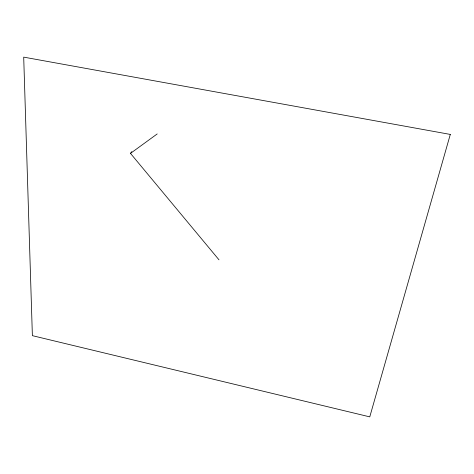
<?xml version="1.0" encoding="UTF-8"?>
<svg xmlns="http://www.w3.org/2000/svg" width="474" height="474" viewBox="0 0 474 474"><rect width="100%" height="100%" fill="white"/><g stroke="black" fill="none" stroke-linecap="round" stroke-linejoin="round"><path stroke-width="0.71" d="M218.988 259.817L130.486 153.386L131.813 151.639M130.486 153.386L157.202 133.941M450.3 134.426L369.767 416.871L32.38 335.657L23.7 57.129L450.3 134.426"/></g></svg>
